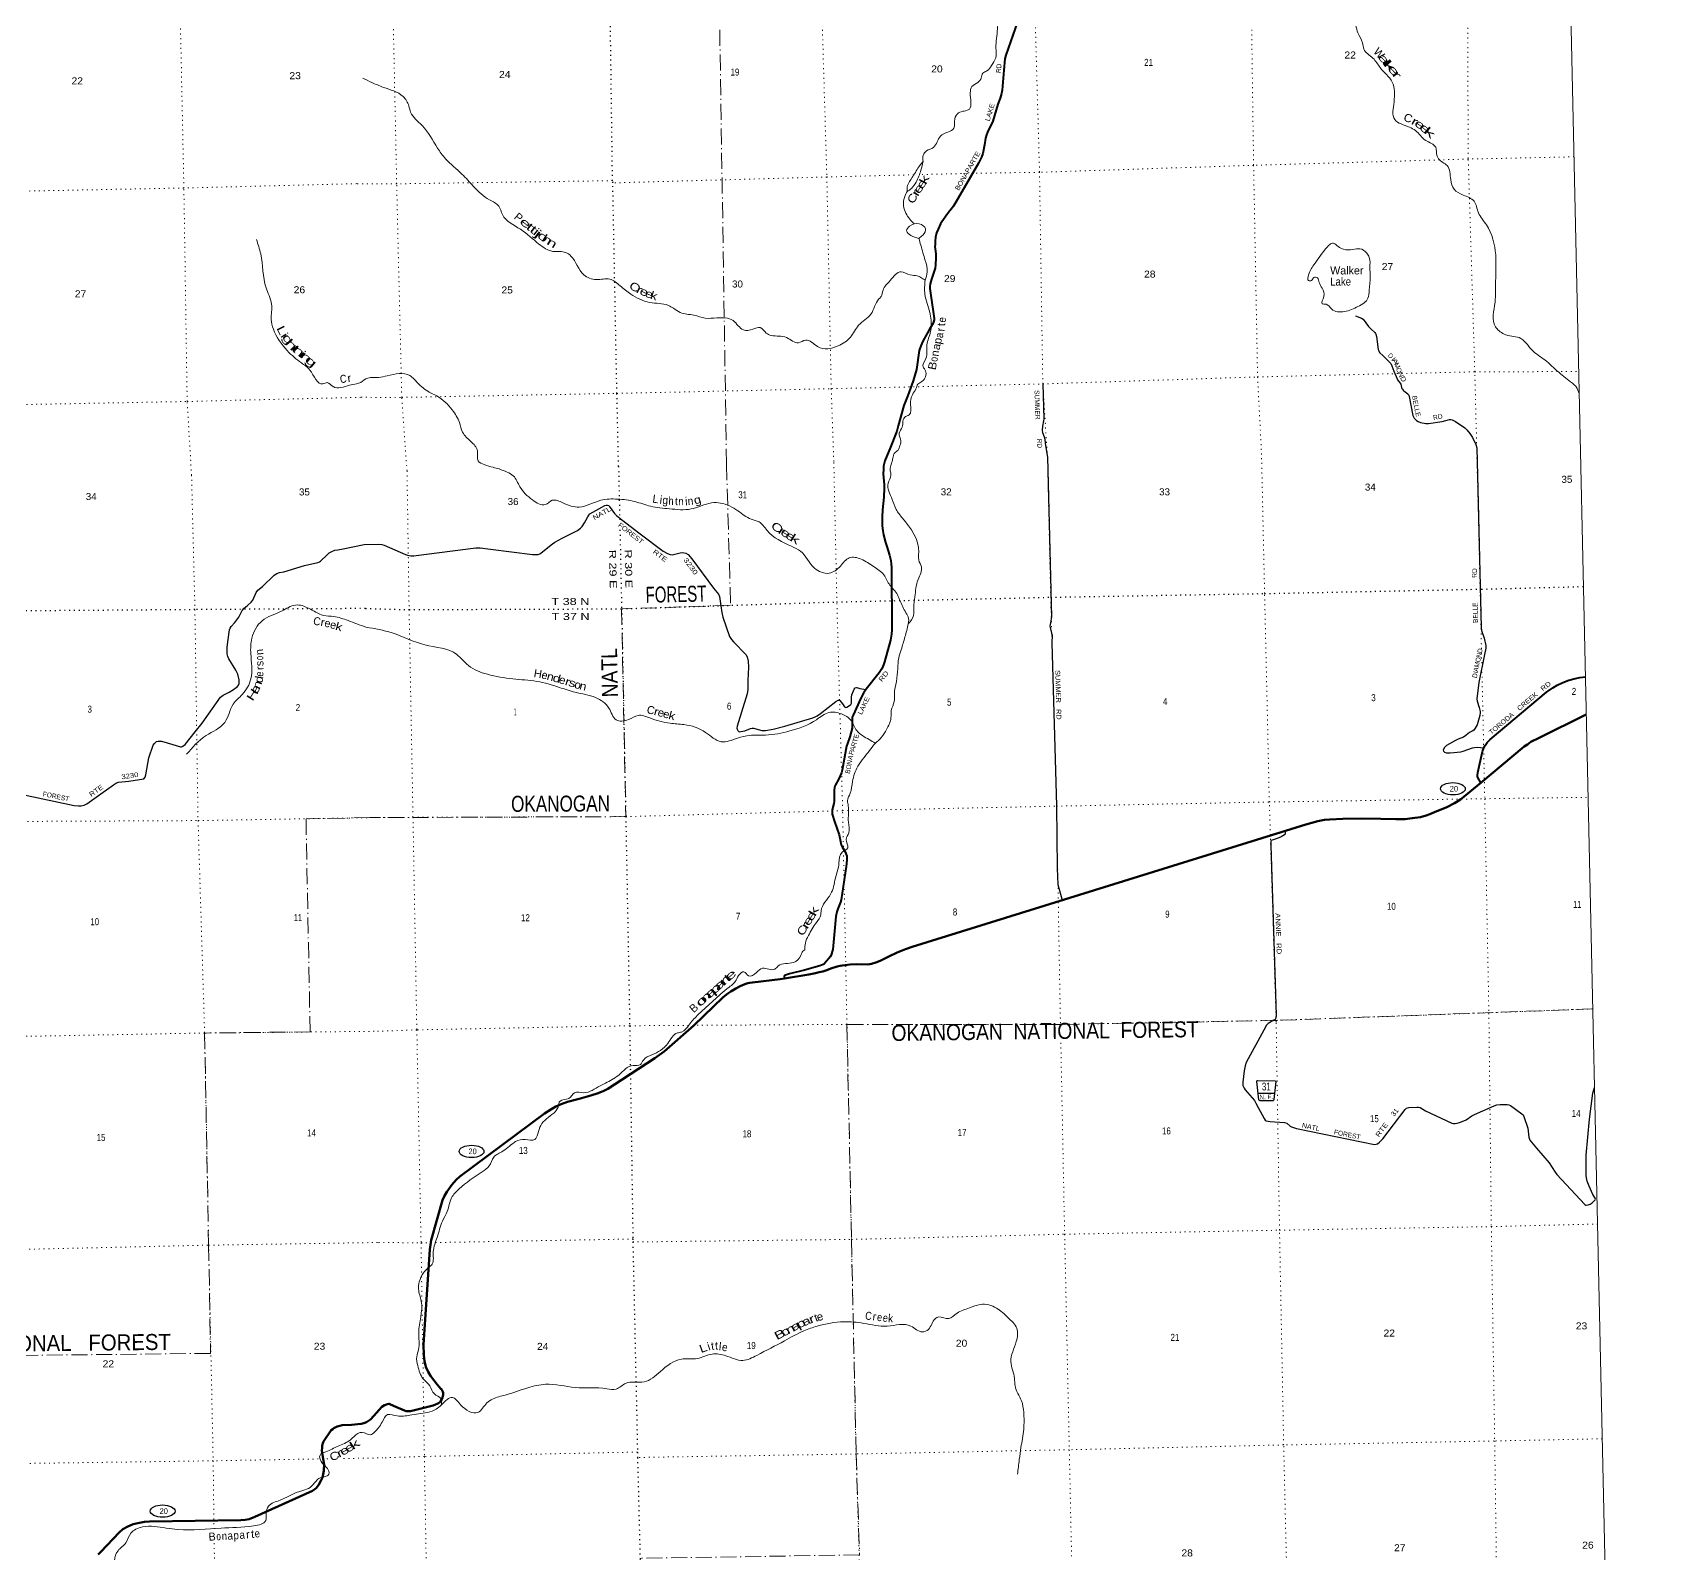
# Model space of a CAD drawing. Header units: feet. Extents: x 242557 to 489137, y 368785 to 557307.
# Drawn here: x 448421 to 489137, y 437158 to 475169 of the extents above; entities that cross this region are included whole.
import ezdxf
from ezdxf.enums import TextEntityAlignment as Align

# ---------------------------------------------------------------- set-up
doc = ezdxf.new("R2010")
doc.units = ezdxf.units.FT
doc.header["$LTSCALE"] = 80
doc.linetypes.add('DOT_DASHED', pattern=[7.7, 5, -1.2, 0.3, -1.2])
doc.linetypes.add('DOTTED', pattern=[1.5, 0.3, -1.2])
for name, color, linetype, lineweight in [('17', 7, 'Continuous', 25), ('23', 7, 'Continuous', 70), ('26', 7, 'Continuous', 40), ('27', 7, 'Continuous', 25), ('29', 7, 'Continuous', 25), ('30', 7, 'Continuous', 35), ('39', 7, 'Continuous', 13), ('4', 7, 'Continuous', 13), ('41', 7, 'Continuous', 13), ('44', 7, 'DOT_DASHED', 13), ('6', 7, 'DOTTED', 25), ('7', 7, 'DOTTED', 13)]:
    doc.layers.add(name, color=color, linetype=linetype, lineweight=lineweight)

msp = doc.modelspace()

# ---------------------------------------------------------------- linework, layer by layer
at = {"layer": '17'}
for centre in [(483924.55, 456269.09), (459394.55, 447205.88), (451673.03, 438215.03)]:
    msp.add_ellipse(centre, major_axis=(309.24, -1), ratio=0.500121, dxfattribs=at)
at = {"layer": '23'}
for points in [[(484622.52, 456421.24), (485709.11, 457322.98), (485786.2, 457379.82), (485875.11, 457439.13), (486077.17, 457543.01), (487259.15, 458125)], [(469777.65, 452053.25), (469820.41, 452077.93), (470036.17, 452181.31), (470241.67, 452264.33), (470408.38, 452318.49), (480246.27, 455379.64), (480548.96, 455460.72), (480718.31, 455490.38), (480845.32, 455503.09), (481169.86, 455521.12), (481642.35, 455529.43), (482121.36, 455519.69), (482494.4, 455509.44), (482727.26, 455513.68), (482909.32, 455530.62), (483112.54, 455560.28), (483252.26, 455598.4), (483349.63, 455632.3), (483468.18, 455683.13), (483770.49, 455805.57), (483963.54, 455907.66), (484115.96, 456000.86), (484622.52, 456421.24)], [(468174.43, 451706.52), (468270.83, 451739.01), (468376.67, 451775.02), (468529.09, 451823.74), (468603.88, 451842.64), (468664.86, 451854.14), (468860.21, 451877.45), (469021.66, 451883.7), (469282.34, 451880.4), (469352.57, 451887.29), (469392.79, 451895.76), (469500.76, 451927.53), (469562.15, 451950.83), (469627.27, 451978.43), (469777.65, 452053.25)], [(467213.13, 451531.03), (467824.21, 451629.86), (467992.01, 451663.45), (468081.55, 451684.53), (468174.43, 451706.52)], [(457153.59, 440821.8), (457219.99, 440860.41), (457271.85, 440883.71), (457296.2, 440892.18), (457323.2, 440894.83), (457337.48, 440893.24), (457370.29, 440881.59), (457498.86, 440821.69), (457721.5, 440726.36), (457757.16, 440716.9), (457787.86, 440712.66), (457828.08, 440711.6), (457865.2, 440715.95), (458437.26, 440858.36), (458491.2, 440876.3), (458530.37, 440893.24), (458568.47, 440914.42), (458596.84, 440937.39), (458628.8, 440972.67), (458654.21, 441010.8), (458671.67, 441053.69), (458677.77, 441089.21), (458681.73, 441122.01), (458683.84, 441146.37), (458680.67, 441173.9), (458676.43, 441195.09), (458659.9, 441234.41), (458656.85, 441240.1), (458644.15, 441260.22), (458629.86, 441274.52), (458572.18, 441330.12), (458530.9, 441376.72), (458369.72, 441599.07), (458310.74, 441698.68), (458254.83, 441824.68), (458217.6, 441959.22), (458198.94, 442112.52), (458193.98, 442383.48), (458353.2, 444752.64), (458385.47, 444990.18), (458664.86, 445986.77), (458715.07, 446096.08), (458774.72, 446191.95), (458903.54, 446367.28), (459011.44, 446494.31), (459102.12, 446578.83), (461221.09, 448153.56), (461373.91, 448256.66), (461496.69, 448324.44), (461636.41, 448387.99), (461795.46, 448441.69), (462082.32, 448519.99), (462377.15, 448602.55), (462559.38, 448663.36), (462699.1, 448722.67), (462796.48, 448769.27), (462970, 448879.03), (463977.27, 449536.56), (464205.21, 449706.39), (464948.08, 450354.99), (465685.45, 451060.09), (465799.31, 451151.2), (465871.29, 451202.03), (466002.53, 451280.41), (466109.43, 451334.42), (466224.81, 451384.2), (466296.79, 451409.62), (466349.71, 451420.21), (466413.24, 451431.13), (467108.04, 451514.03), (467213.13, 451531.03)], [(455254.05, 438650.62), (455420.41, 438725.71), (455508.81, 438788.18), (455564.47, 438864.74), (455630.37, 438969.14), (455666.79, 439059.37), (455701.52, 439218.34), (455704.49, 439250.97), (455709.67, 439371.86), (455709.67, 439371.86), (455654.37, 439734.5), (455655.57, 439798.31), (455658.53, 439848.74), (455673.36, 439911.04), (455695.43, 439955.94), (455888.58, 440235.72), (455922.31, 440260.81), (455952.05, 440284.83), (456038.03, 440332.3), (456103.25, 440350.1), (456160.27, 440359.69), (456396.27, 440373.58), (456633.95, 440397.56), (456705.1, 440415.36), (456764.32, 440439.26), (456820.73, 440471.73), (456865.2, 440507.32), (456952.46, 440593.53), (457153.59, 440821.8)], [(450061.02, 437131.32), (450123.02, 437194), (450581.86, 437678.5), (450679.18, 437761.72), (450802.35, 437831.54), (450931.19, 437886.32), (451048.73, 437916.47), (451221.75, 437944.99), (451340.33, 437954.55), (453628.55, 437985.98), (453734.39, 437994.61), (453835.19, 438018.34), (453979.86, 438075.51), (455254.05, 438650.62)]]:
    msp.add_lwpolyline(points, dxfattribs=at)
at = {"layer": '26'}
for points in [[(473392.5, 476441.9), (472749.05, 474600.78), (472725.35, 474509.89), (472697.91, 474226.4), (472654.86, 473727.47), (472639.28, 473643.18), (472607.17, 473527.04), (472550.94, 473380.87), (472421.03, 472954.1), (472290.01, 472682.36), (472263.37, 472615.8), (472244.7, 472529.65), (472215.2, 472364.29), (472170.56, 472143.17), (472139.78, 472052.43), (472065.6, 471908.88), (471444.39, 470830.76), (471288.28, 470638.04), (471146.46, 470435.46), (471117.97, 470389.33), (471053.59, 470258.09), (471013.05, 470160.26), (470991.51, 470056.77), (470984.43, 469957.44), (470978.79, 469856.42), (470977.28, 469821.44), (470980.86, 469761.79), (470998.66, 469638.43), (471002.32, 469539.88), (470991.29, 469361.35), (470982.06, 469282.18), (470892.37, 469009.91), (470855.67, 468890.86), (470847.13, 468823.14), (470846.13, 468769.17), (470873.19, 468597.18), (470957.71, 468020.47), (470958.21, 467988.92), (470953.45, 467965.05), (470929.46, 467902.73), (470833.38, 467739.35), (470674.82, 467453.59), (470623.17, 467339.9), (470586, 467219.58), (470519.38, 466749.42), (470435.42, 466466.98), (470296.4, 466100.7), (470199.83, 465848.35), (470059.17, 465343.08)], [(470059.17, 465343.08), (470021.13, 465206.45), (469868.57, 464805.57), (469723.52, 464467.72)], [(469723.52, 464467.72), (469695.03, 464328.63), (469688.89, 464249.57), (469686.71, 464138.26), (469705.12, 463861.67), (469704.69, 463782.24), (469695.71, 463558.39), (469664.37, 463238.59), (469659.92, 463068.96), (469658.16, 462916.11), (469661.68, 462842.33), (469672.21, 462714.07), (469692.14, 462618.59), (469743.32, 462422.44), (469771.29, 462326.78), (469843.24, 462109.64), (469860.96, 462044.71), (469873.25, 461977.95), (469882.03, 461895.38), (469888.36, 461801.13), (469898.39, 460245.16), (469888.18, 460131.5), (469862.16, 459979.85), (469717, 459441.05), (469694.13, 459370.96), (469674.86, 459321.58), (469648.52, 459265.36), (469584.41, 459163.12), (469259.62, 458762.9), (469224.33, 458712.93), (469192.9, 458659.25), (469128.29, 458533.59), (468929.11, 458112.16), (468911.1, 458054.89), (468904.77, 457990.53), (468911.1, 457831.77), (468905.96, 457784.41), (468848.82, 457567.28), (468792.6, 457403.1), (468769.79, 457331.63), (468660.1, 456731.73), (468640.73, 456670.49), (468564.84, 456501.88), (468491.49, 456370.07), (468475.69, 456334.93), (468465.14, 456298.24), (468456.37, 456236.55), (468454.35, 456083.85), (468455.49, 455950.18), (468451.09, 455903.94), (468409.84, 455742.87), (468404.13, 455680.9), (468409.84, 455637.46), (468464.13, 455453.47), (468580.24, 455119.79), (468636.35, 454869.71), (468657.56, 454815.83), (468730.11, 454689.64), (468746.96, 454655.38), (468770.67, 454583.34), (468777.69, 454556.99), (468777.69, 454530.64), (468776.81, 454486.72), (468761.9, 454330.4), (468629.34, 453492.34), (468612.46, 453432.8), (468546.42, 453270.1), (468522.23, 453190.16), (468499.02, 453075.36), (468421.28, 452251.99), (468409.69, 452202.94), (468379.14, 452113.2), (468359.83, 452072.79), (468324.71, 452023.6), (468268.53, 451958.6), (468212.36, 451904.14), (468179, 451876.03), (468143.88, 451858.47), (468096.62, 451842.4), (467715.02, 451739.47), (467343.4, 451642.76), (467238.96, 451614.86), (467221.23, 451601.96), (467211.26, 451580.08), (467213.13, 451531.03)], [(484622.52, 456421.24), (484543.6, 456551.84), (484538.42, 456577.39), (484539.29, 456603.75), (484551.77, 456675.24), (484664.57, 457204.46), (484693.8, 457288.92), (484726.9, 457346.89), (484785.1, 457425.96), (484859.64, 457500.52), (486267.19, 458684.41), (486418.85, 458792.8), (486531.22, 458859.56), (486675.2, 458926.33), (486825.27, 458982.07), (486977.86, 459026.88), (487100.1, 459052.82), (487238.34, 459070.7)]]:
    msp.add_lwpolyline(points, dxfattribs=at)
at = {"layer": '27'}
msp.add_line((479060.25, 448662.67), (479465.32, 448662.67), dxfattribs=at)
msp.add_lwpolyline([(479106.1, 448472.12), (479087.12, 448474.23), (479075.88, 448493.92), (479020.35, 448954.58), (479025.97, 448965.83), (479040.03, 448974.27), (479481.43, 448972.86), (479488.46, 448968.64), (479495.49, 448953.17), (479448.39, 448499.55), (479439.25, 448480.56), (479428.72, 448471.41)], close=True, dxfattribs=at)
at = {"layer": '29'}
for points in [[(481488.45, 468093.16), (481638.22, 468034.22), (481680.53, 468004.35), (481814.13, 467824.66), (481878.31, 467760.01), (481969.27, 467673.98), (481988.51, 467650.54), (482000.35, 467629.22), (482012.1, 467572.24), (482056.06, 467252.13), (482071.35, 467212.38), (482092.21, 467176.46), (482181.1, 467092.39), (482338.46, 466933.69), (482369.58, 466896.19), (482395.28, 466838.47), (482444.98, 466702.57), (482528.16, 466518.43), (482542.95, 466491.39), (482605.54, 466408.49), (482620.47, 466378.69), (482640.39, 466302.44), (482651.24, 466275.07), (482660.71, 466257.9), (482679.64, 466232.44), (482694.95, 466217.25), (482797.84, 466139.7), (482808.63, 466127.04), (482820.47, 466103.36), (482842.93, 466027.92), (482871.18, 465858.97), (482925.82, 465599.87), (482960.11, 465527.83), (483011.73, 465471.22), (483052.42, 465447.31), (483115.87, 465426.06), (483246.5, 465397.57), (483279.64, 465395.2), (483314.64, 465396.11), (483658.97, 465449.74), (483835.72, 465495.92), (483868.98, 465498.22), (483909.22, 465488.75), (483992.47, 465448.42), (484219.28, 465294.54), (484274.3, 465239.16), (484344.72, 465150.07), (484412.13, 465051.52), (484495.1, 464876.26), (484520.18, 464786.73)], [(473673.05, 466387.76), (473699.77, 465515.03), (473693.86, 465463.87), (473667.63, 465336.03), (473660.72, 465222.29), (473669.48, 465172.29), (473710.42, 465068.34), (473721.83, 465010.19), (473734.6, 464897.36), (473790.1, 464554.41)], [(484520.18, 464786.73), (484628.3, 460297.2), (484640.41, 460228.53), (484702.82, 460037.57), (484747.14, 459846.23), (484751.29, 459784.44), (484717.34, 459627.08), (484576.09, 458928.09), (484521.72, 458516.88), (484526.87, 458459.65), (484582.89, 458300.93), (484603.71, 458201.02), (484603.71, 458172.3), (484595.1, 458102.87), (484534.02, 457864.64), (484483.95, 457780.88), (484443.83, 457737.48), (484408.31, 457708.51), (484353.65, 457684.15), (484308.33, 457653.85), (484247.06, 457598), (484186.68, 457558.28), (484058.49, 457511.86), (483992.46, 457477.42), (483767.43, 457347.78), (483712.78, 457301.73), (483681.34, 457241.12), (483689.54, 457212.41), (483716.04, 457186.45), (483755.13, 457171.38), (483853.05, 457164.97), (484119.98, 457191.9), (484178.39, 457210.06), (484415.14, 457290.35), (484464.33, 457302.65), (484533.31, 457310.4), (484697.51, 457295.41)], [(473790.1, 464554.41), (473890.19, 460567.43), (473865.66, 460419.21), (473855, 460372.08), (473852.96, 460336.19), (473854.84, 460303.64), (473894.63, 460158.76), (473904.2, 460109.54), (473899.23, 459920.07), (474019.11, 455845.54), (474035.44, 454277.15), (474045.32, 453874.65), (474154.65, 453484.18)], [(456708.92, 462370.77), (457061.77, 462384.06), (457151.96, 462371.76), (457209.35, 462355.35), (457742.44, 462123.52), (457795.56, 462105.12), (457877.56, 462090.77), (457951.34, 462092.82), (458010.19, 462100.66), (459505.02, 462287.67), (459605.14, 462289.05), (459864.92, 462259.96), (460920.31, 462125.7), (461001.3, 462121.55), (461058.69, 462127.69), (461099.68, 462137.96), (461137.14, 462162.51), (461416.24, 462390.8), (461472.73, 462433.31), (461656.04, 462535.33), (462042.54, 462724.55), (462120.01, 462779.54), (462157.32, 462823), (462219.09, 462917.14), (462303.97, 463064.57), (462329.5, 463106.05), (462354.1, 463136.81), (462723.27, 463348.34), (462755.84, 463358.33), (462788.63, 463360.37), (462821.43, 463350.12), (462836.06, 463334.45), (462966.79, 463148.93), (463014.1, 463099.9), (463145.42, 462998.79), (463609.93, 462637.97), (464179.82, 462204.43), (464293.11, 462146.17), (464354.6, 462121.55), (464406.01, 462120.01), (464612.69, 462164.71), (464678.46, 462170.78), (464751.55, 462157.43), (464805.54, 462125.66), (464901.94, 462014.8), (465438.84, 461285.15), (465563.93, 461135.01), (465592.01, 461071.76), (465626.68, 460841.78), (465650.01, 460675.58), (465673.98, 460561.47), (465842.15, 460077.23), (465887.79, 460002.85), (465940.17, 459941.63), (466248.54, 459625.46), (466284.16, 459566.21), (466305.93, 459461.38), (466313.07, 459311.83), (466296.65, 458971.54), (466301.83, 458751.72), (466286.13, 458643.51), (466035.45, 457835.03), (466025.13, 457786.71), (466029.23, 457758), (466047.68, 457727.23), (466073.07, 457704.27), (466094.82, 457696.46), (466125.57, 457698.52), (466221.72, 457721.47), (466365.38, 457778.51), (466412.14, 457782.02), (466441.22, 457780.56), (466650.06, 457728.2), (466693.33, 457725.18), (466744.58, 457727.23), (466937.31, 457762.4), (467222.11, 457837.01), (467923.85, 458041.56), (467980.54, 458064.63), (468035.88, 458093.35), (468117.77, 458150.75), (468502.68, 458452.03), (468558.56, 458481), (468591.35, 458485.1), (468602.99, 458476.34), (468666.25, 458392.64), (468716.38, 458318.96), (468733.55, 458307), (468749.18, 458302.56), (468775.83, 458306.66), (468815.75, 458330.94), (468874.21, 458378.44), (468891.35, 458407.36), (468889.69, 458561.11), (468902.91, 458620.47), (468957.91, 458760.81), (468986.95, 458792.76), (469015.83, 458798.42), (469027.94, 458798.91), (469096.56, 458773.76), (469252.09, 458753.62)], [(453301.91, 459941.97), (453343.15, 460240.74), (453359.71, 460286.48), (453388.4, 460327.5), (453480.76, 460428.81), (453575.06, 460561.01), (453662.82, 460721.38), (453708.16, 460780.77), (453789.47, 460846.37), (453888.53, 460932.55), (453927.95, 460985.87), (454013.11, 461178.56), (454052.5, 461236.1), (454169.6, 461324.63), (454462.43, 461605.28), (454524.33, 461646.27), (454589.51, 461670.91), (454702.76, 461691.7), (455219.52, 461849.75), (455548.76, 461923.19), (455589.76, 461939.6), (455618.27, 461962.02), (455780.62, 462118.37), (455835.72, 462169.31), (455897.21, 462198.02), (455975.1, 462230.84), (456050.22, 462245.3), (456182.78, 462265.16), (456708.92, 462370.77)], [(447374.17, 456289.2), (449464.31, 455854.93), (449571.9, 455841.95), (449637.49, 455846.05), (449707.18, 455858.36), (449779.8, 455894.02), (450008.38, 456062.33), (450440.01, 456363.82), (450518.85, 456416.23), (450571.7, 456432.26), (450824.96, 456459.51), (451198.49, 456518.43), (451236.24, 456557.75), (451249.13, 456615), (451330.02, 457046.51), (451437.2, 457359.29), (451465.8, 457402.77), (451496.43, 457425.72), (451519.09, 457447.89), (451564.18, 457460.2), (451642.86, 457458.12), (451928.28, 457376.91), (452114.66, 457315.24), (452146.29, 457316.63), (452179.08, 457333.03), (452232.41, 457375.19), (452484.52, 457691.97), (452659.94, 457905.38), (453121.95, 458555.43), (453187.01, 458612.46), (453334.7, 458687.42), (453445.8, 458752.33), (453539.67, 458824.7), (453564.68, 458858.98), (453585.17, 458900), (453581.02, 458989.86), (453548.28, 459129.71), (453504.21, 459230.73), (453325.85, 459519.4), (453302.32, 459576.83), (453285.92, 459642.47), (453282.54, 459801.69), (453301.91, 459941.97)], [(479735.17, 455220.61), (479727.52, 455131.71), (479711.12, 455115.3), (479629.13, 455070.18), (479534.85, 455029.16), (479383.17, 454975.83), (479374.73, 454963.12), (479375.98, 454847.8), (479505.54, 450614.41), (479502.06, 450535.29), (479481.56, 450506.58), (479451.51, 450484.53), (479309.39, 450404.02), (479263.81, 450359.29), (479198.74, 450238.57), (478760.06, 449427.72), (478727.74, 449344.65), (478702.98, 449216.66), (478669.88, 448935.47), (478676.75, 448853.91), (478702.67, 448787.79), (478734.26, 448743.79), (478966.45, 448477.37), (479001.93, 448412.44), (479056.86, 448301.15), (479204.65, 448026.94), (479231.5, 447989.93), (479260.2, 447973.52), (479358.34, 447951.16), (479711.13, 447932.5), (479773.08, 447913.09), (479858.35, 447839.96), (479891.51, 447817.64), (480015.93, 447776.4), (481961.2, 447377.03), (482002.72, 447382.81), (482035.52, 447395.12), (482091.27, 447438.37), (482174.87, 447519), (482730.05, 448254.77), (482765.21, 448285.28), (482826.07, 448303.27), (483023.07, 448313.37), (483064.47, 448309.89), (483105.46, 448299.63), (483239.27, 448222.68), (483900.75, 447914.03), (483939.7, 447906.86), (483978.64, 447904.81), (484033.99, 447913.02), (484089.33, 447930.44), (484199.39, 447971.13), (484253.31, 447997.11), (484401.17, 448096.67), (484462.38, 448128.38), (484954.31, 448345.79), (485025.78, 448366.42), (485105.99, 448376.55), (485231.02, 448380.66), (485278.16, 448378.61), (485321.42, 448368.41), (485368.35, 448349.89), (485651.68, 448146.5), (485677.86, 448117.1), (485700.41, 448080.18), (485794.38, 447785.17), (485819.29, 447563.31), (485827.27, 447534.92), (485847.99, 447487.42), (485886.68, 447434.96), (486010.99, 447285.73), (486330.72, 446921.95), (486484.13, 446686.31), (486526.46, 446631.12), (487221.03, 445875.75), (487243.87, 445865.05), (487258.22, 445863), (487309.46, 445871.21), (487352.5, 445889.66), (487403.56, 445921.97), (487442.69, 445951.2), (487481.22, 445994.38), (487489.83, 446014.78), (487483.69, 446037.34), (487421.41, 446130.76), (487328.68, 446335.27), (487282.81, 446466.01), (487272.57, 446504.98), (487259.46, 446596.92), (487253.88, 447110.79), (487336.61, 448012.96), (487422.1, 448660.22), (487464.39, 448801.4)]]:
    msp.add_lwpolyline(points, dxfattribs=at)
at = {"layer": '39'}
for points in [[(481059.32, 477059.79), (481058.39, 476788.7), (481230.79, 476554.04), (481294.34, 476297.87), (481378.33, 476021.71), (481466.63, 475545.32), (481551.84, 475161.95), (481661.81, 474910.37), (481697.91, 474757.05), (481926.83, 474527.11), (482105.25, 474296.57), (482406.43, 473931.94), (482452.54, 473434.82), (482469.69, 472996.03), (482839.6, 472804.16), (482988.05, 472720.95), (483247.48, 472473.16), (483493.86, 472306.14), (483528.76, 472081.99), (483565.93, 472011.63), (483777.97, 471844.2), (483868.87, 471493.27), (483954.48, 471251.52), (484180.38, 471108.53), (484452.89, 470953.95), (484563.25, 470667.98), (484762.72, 470362.84), (484993.59, 469610.98), (484993.03, 468955.52), (484976.87, 468427.32), (484985.87, 467818.5), (485202.14, 467634.94), (485396.72, 467580.59), (485578.97, 467544.31), (485897.65, 467238.55), (486223.79, 466987.5), (486568.79, 466678.01), (486911.37, 466402.88), (487007.38, 466310.95), (487082.91, 466150.8)], [(470680.67, 471950.48), (470682.95, 472104.26), (470764.54, 472212.44), (470941.33, 472299.5), (471115.9, 472580.73), (471296.6, 472679.97), (471451.03, 472778.9), (471472.63, 473009.78), (471567.85, 473162.63), (471708.75, 473208.8), (471837.48, 473258.88), (471878, 473425.24), (471859.1, 473663.73), (471901.78, 473817.99), (472046.02, 473924.89), (472135.69, 474033.17), (472174.7, 474155.01), (472277.08, 474212.86), (472390.71, 474345.7), (472495.58, 474539.12), (472500.85, 474783.97), (472539.91, 475253.77), (472530.43, 475375.04), (472443.35, 475534.66)], [(456673.8, 474028.58), (456899.26, 473924.02), (457191.62, 473800.03), (457681.11, 473575.18), (457827.32, 473334.15), (457871.55, 473176.88), (458160.22, 472846.49), (458542.48, 472282.53), (458743.53, 472015.85), (459154.01, 471634.3), (459446.53, 471320.14), (459844.32, 470987), (460074.4, 470831.92), (460167.74, 470620.6), (460618.48, 470251.67), (461077.3, 469882.83), (461426.89, 469700.84), (461750.48, 469672.29), (461876.74, 469584.77), (462201.35, 469115.22), (462509.82, 468995.46), (462851.13, 469007.58), (463109.63, 468840.7), (463372.66, 468631.39), (463845.78, 468424.56), (464315.37, 468349.19), (464439.43, 468277.83), (464612.35, 468174.67), (464950.54, 468105.84), (465236.26, 468032.34), (465521.07, 468037.72), (465929.96, 467969.72), (466189.21, 467738.12), (466425.4, 467755.07), (466608.76, 467797.69), (466759.88, 467657.87), (466885.82, 467598.66), (467270.31, 467544.54), (467564.76, 467414.5), (467747.8, 467485.44), (468044.66, 467321.04), (468555.63, 467337.18), (468866.28, 467555.29), (469068.95, 467853.05), (469376.91, 468129.79), (469574.58, 468510.43), (469632.44, 468573.83), (469679.12, 468732.17), (469860.21, 468973.03), (470132.46, 469192.71), (470361.71, 469110.45), (470535.71, 469088.23), (470621, 469050.8), (470730.9, 468981.29)], [(470283.24, 471195.25), (470285.93, 471312.62), (470422.4, 471569.13), (470596.99, 471848.34), (470680.67, 471950.48)], [(470680.67, 471950.48), (470626.66, 471727.31), (470504.78, 471432.54), (470387.38, 471275.38), (470283.27, 471196.36)], [(470454.79, 470392.47), (470409.11, 470438.11), (470215.71, 470741.3), (470191.08, 470951.4), (470251.54, 471140.25), (470283.24, 471195.25)], [(470577.49, 470025.38), (470374.6, 470099.85), (470270.27, 470211.91), (470343.65, 470332.14), (470583.46, 470385.54), (470744.42, 470268.09), (470677.55, 470109.5), (470577.49, 470025.38)], [(454016.18, 469998.92), (454122.97, 469638.49), (454258.42, 468791.09), (454332.48, 468599.52), (454395.34, 468383.21), (454387.67, 468000.17), (454439.33, 467759.13), (454787.64, 467219.61), (455141.31, 466911.15), (455352.36, 466734.95), (455679.05, 466391.04), (455783.11, 466421.35), (455930.63, 466319.67), (456341.99, 466355.67), (456514.74, 466388.61), (456625.17, 466420.47)], [(470730.9, 468981.29), (470785.12, 469186.25), (470733.31, 469474.93), (470623.91, 469853.97), (470575.76, 470026.01)], [(481845.46, 469292.6), (481834.41, 469551.42), (481772.57, 469657.91), (481595.57, 469765.06), (481424.07, 469744.83), (481189.62, 469752.18), (481055.46, 469823.42), (480941.38, 469905.02), (480738.98, 469761.01), (480446.57, 469361.05), (480302.45, 469068.03), (480313.66, 468971.06), (480390.38, 468976.01), (480448.12, 469049.52), (480537.17, 469036.41), (480582.91, 468923.67), (480653.22, 468782.88), (480700.12, 468569), (480653.66, 468392.45), (480758.87, 468379.53), (480895.63, 468257.74), (481211.53, 468194.71), (481551.49, 468324.15), (481706.06, 468410.95), (481801.71, 468527.39), (481829.66, 468732.04), (481858.18, 469064.15), (481845.46, 469292.6)], [(469913.52, 464472.04), (469937.58, 464595.46), (469970.31, 464659.24), (470056.31, 464735.1), (470087.82, 464806.28), (470122.4, 464962.46), (470083.81, 465156.22), (470160.85, 465308.85), (470177.36, 465454.7), (470240.66, 465572.79), (470331.12, 465612.29), (470364.47, 465875.68), (470414.21, 466119.03), (470501.42, 466265.71), (470550.6, 466381.61), (470652.88, 466447.55), (470750.01, 466610.54), (470728.23, 466747.85), (470683.12, 466805.98), (470749.3, 467025.25), (470777.74, 467363.43), (470868.88, 467696.28), (470881.7, 467987.75), (470850.13, 468175.61), (470726.88, 468627.21), (470730.9, 468981.29)], [(456625.17, 466420.47), (456801.22, 466535.3), (457069.58, 466548.51), (457286.6, 466592.73), (457852.22, 466595.62), (458044.87, 466416.58), (458338.01, 466181.52), (458524.36, 466087.31), (458909.39, 465739.35), (459089.49, 465424.38), (459170.75, 465179.65), (459372.76, 464952.29), (459540.83, 464709.86), (459559.5, 464463.46), (459709.46, 464370.3), (459931.46, 464303.35), (460090.13, 464262.99)], [(460087.98, 464263.88), (460285.41, 464182.43), (460436.59, 464090.06), (460601.13, 463818.01), (460920.26, 463488.02), (461235.53, 463370.22), (461411.33, 463478.42), (461673.07, 463416.29), (462085.09, 463310.3), (462625.44, 463479.47), (463043.08, 463509.02), (463476.51, 463447.87), (463870.54, 463331.46), (464342.42, 463266.94), (464881.89, 463262.24), (465394.26, 463414.74), (465618.58, 463410.58), (466050.39, 463215.99), (466385.49, 463007.57), (466580.65, 462940.23), (466778.42, 462729.41), (467391.75, 462329.77), (467618.19, 462208.4), (467965.3, 461783.88), (468331.24, 461656.87), (468616.88, 461835.72), (468835.31, 462043.72), (469130.9, 462008.47), (469445.4, 461821.93), (469703.72, 461614.18), (469849.79, 461357.98), (469975.59, 461216.65), (470122.29, 460926.1), (470271, 460635.57), (470310.7, 460563.49), (470314.14, 460397.46)], [(469913.52, 464472.04), (469860.39, 464218.68), (469878.61, 464105.79), (469809.43, 463910.51), (469911.85, 463499.9), (470009.34, 463248.92), (470166.8, 463033.34), (470572.18, 462181.28), (470571.67, 461987.2), (470639.39, 461818.57), (470554.31, 461497.68), (470475.23, 461069.74), (470445.75, 460802.38), (470443.33, 460602.2), (470311.77, 460393.7)], [(456749.83, 460309.96), (456305.7, 460471.76), (455948.72, 460576.81), (455694, 460602.82), (455317.61, 460782.26), (454993.36, 460861.62), (454646.79, 460710.39), (454160.46, 460469.98), (453903.44, 460035.52), (453875.78, 459643.3), (453878.35, 459015.32), (453666.88, 458632.12), (453436.99, 458383.9), (453222.75, 457925.94), (452758.1, 457597.03), (452269.51, 457132.43)], [(456749.83, 460309.96), (457406.98, 460165.72), (458224.53, 459866.69), (459024.86, 459625.99), (459316.74, 459350.1), (459789.39, 459131.96), (460423.82, 459015.71), (461027, 458951.48), (461589.27, 458803.64), (461979.34, 458683.11), (462494.91, 458548.61), (462824.91, 458287.54), (463005.97, 457995.56), (463317.02, 457998.99), (463555.5, 458104.24), (463847.6, 458038.6), (464355.06, 457905.98), (464701.1, 457873.63), (465244.03, 457678.95), (465630.09, 457445.15), (466044.65, 457533.27), (466346.44, 457601.22), (466740.21, 457610.14), (467350.44, 457713.82), (468016, 457996.36), (468325.86, 458175.64), (468639.63, 458140.7), (468881.06, 457973.1), (469022.94, 457724.91), (469332.12, 457497.84), (469483.37, 457407.2)], [(470311.77, 460393.7), (470226.88, 460062.7), (470181.28, 459904.22), (470135.75, 459741.7), (470072.81, 459536.42), (470047.23, 459277.21), (470014.77, 458951.17), (469963.81, 458643), (469959.3, 458446.83), (469884.54, 458225.17), (469877.75, 458043.11), (469765.91, 457750.04), (469642.17, 457555.83), (469479.29, 457403.38)], [(469479.29, 457403.38), (469199.02, 457040.66), (469051.3, 456831.87), (468916.81, 456451.48), (468859.53, 456157.35), (468794.25, 455970.23), (468810.74, 455841.14), (468814.05, 455436.88), (468822.98, 455168.17), (468755.23, 455005.26), (468797.46, 454793.73), (468654.04, 454682.06), (468578.22, 454407.82), (468490.1, 454032.29), (468370.04, 453635.98), (468131.19, 453217.38), (468124.87, 453120.23), (468015.23, 452928.29), (467815.12, 452601.33), (467737.83, 452407.93), (467724.92, 452247.49)], [(458636.75, 440865.15), (458623.71, 441026.65), (458464.02, 441143.12), (458353.27, 441345.36), (458190.6, 441514.35), (458051.14, 441851.53), (458022.82, 442075.42), (458070, 442258.19), (458072.64, 442668.61), (458137, 443462.19), (458068.77, 443770.3), (458087.86, 443942.47), (458190.78, 444170.68), (458319.7, 444302.32), (458406.98, 444390.78), (458435.83, 444692.49), (458536.25, 445058.13), (458666.3, 445460.68), (458787.07, 445707.4), (458894.02, 446046.88), (459083.97, 446266.51), (459657.91, 446699.07), (459835.08, 446843.68), (459948.28, 447061.97), (460183.21, 447217.57), (460495.82, 447450.96), (460736.18, 447504.34), (460974.64, 447500.43), (461050.86, 447641.25), (461123.71, 447856.81), (461447.38, 448165.71), (461555.81, 448313.16), (461606.27, 448463.88), (461828.59, 448532.22), (461969.48, 448672.16), (462193.68, 448674.06), (462610.73, 448847.13), (462740.86, 448912.08), (463072.54, 449113.98), (463437.81, 449356.9), (463613.26, 449374.12), (463687.94, 449488.63), (463901.75, 449617.72), (464298.6, 449901.62), (464542.27, 450166.67), (464644.9, 450188.68), (464827.57, 450363.71), (465033.37, 450599.79), (465398.98, 450935.71), (465772.73, 451267.73), (465985.52, 451453.39), (466065.71, 451598.33), (466203.29, 451697.77), (466316.35, 451590.59), (466514.81, 451674.92), (466668.41, 451782.74), (466971.85, 451759.75), (467061.3, 451840.15), (467437.48, 451927.6), (467624.27, 452098.66), (467678.75, 452212.82), (467724.92, 452247.49)], [(458634.76, 440863.58), (458918.08, 441058.08), (459117.36, 440875.59), (459553.18, 440683.08), (459779.18, 440919.52), (459918.82, 441016.98), (460236.18, 441117.55), (460798.56, 441297.21), (461243.41, 441385.86), (461988.28, 441305.91), (462774.69, 441275.2), (463009.18, 441267.18), (463242.96, 441408.74), (463708.93, 441447.22), (464114.33, 441704.99), (464637.98, 442015.38), (465037.7, 442030.46), (465409.44, 442140.07), (465749.56, 442099.53), (466175.94, 441981.66), (466525.14, 442109.07), (467215.52, 442470.89), (467701.86, 442721.99), (468037.1, 442839.04), (468699.72, 442949.7), (469197.45, 442907.88), (469786.56, 442839.35), (470378.51, 442837.59), (470661.94, 442692.96), (470812.34, 442754.21), (470981.17, 443024.02), (471073.3, 443068.08), (471320.49, 443027.94), (471530.15, 443163.01), (471836.86, 443293.72), (472112.03, 443381.42), (472515.68, 443291.45), (472800.81, 443053.86), (473023.84, 442786.87), (473009.71, 442453.07), (472875.4, 441951.39), (472965.85, 441532.49), (472979.36, 441344.72), (473139.68, 440971.51), (473195.39, 440685.43), (473194.99, 440262.91), (473126.59, 439802.82), (473085.55, 439504.93), (473039.73, 439136.21)], [(457160.66, 440439.09), (457295.63, 440627.38), (457536.65, 440593.19), (457849.42, 440612.82), (458292.58, 440683.25), (458511.28, 440765.92), (458636.75, 440865.15)], [(440428.59, 429297.26), (440589.43, 429450.14), (440600.24, 429646.2), (440682.1, 429817.2), (440917.64, 429970.6), (441221.1, 430046.39), (441331.31, 429973.52), (441435.37, 430025.76), (441570.58, 430026.02), (441759.88, 430049.4), (442015.91, 430184.97), (442207.51, 430311.37), (442357.08, 430297.74), (442368.91, 430433.23), (442592.86, 430675.29), (442692.98, 430840.54), (442779.73, 431080.29), (442929.27, 431187.81), (442991.58, 431322.14), (442994.14, 431528.16), (443051.9, 431692.7), (443131.71, 431746.55), (443389.27, 431672.13), (443735.71, 431593.15), (443896.57, 431509.02), (444101.95, 431655.86), (444214.83, 431782.96), (444272.07, 431858.64), (444404.58, 431899.24), (444561.88, 431905.92), (444692.64, 432049.48), (445357.27, 432367.61), (445561.9, 432439.72), (445785.64, 432693.88), (445919.28, 432906.15), (446251.59, 433065.21), (446508.78, 433251.29), (446574.09, 433565.39), (446521.66, 433919.92), (446518.14, 434127.85), (446513.66, 434392.31), (446344.59, 434603.52), (446280, 434961.88), (446484.66, 435151.11), (447009.05, 435170.03), (447272.9, 435200.73), (447521.47, 435180.68), (447716.97, 435196.09), (447955.38, 435299.05), (448159.43, 435405.47), (448268.51, 435518.37), (448290.71, 435637.89), (448438.16, 435749.42), (448455.53, 435796.16), (448520.67, 436001.21), (448717.94, 436269.07), (449118.44, 436572.66), (449390.33, 436724.65), (449718.44, 436774.6), (450049.73, 436755.94), (450193.49, 436728.07), (450313.18, 436810.86), (450440.11, 436823.09), (450471.88, 436973.06), (450556.37, 437226.91), (450752.79, 437426.09), (450875.93, 437662.41), (451165.91, 437818.75), (451759.69, 437792.39), (452054.97, 437754.96), (453132.03, 437791.26), (453950.44, 437847.44), (454248.87, 437981.71), (454261.9, 438165.69), (454314.58, 438335.64), (454612.94, 438489.55), (455032.51, 438685.44), (455396.78, 438839.07), (455577.2, 439029.91), (455709.67, 439072.53), (455829.56, 439143.2), (455792.94, 439279.9), (455667.64, 439409.05), (455605.58, 439618.02), (455747.49, 439699.17), (456055.93, 439837.64), (456366.02, 439998.35), (456555.06, 440157.03), (456663.63, 440181.07), (456862.34, 440125.85), (456978.19, 440196.46)], [(456978.19, 440196.46), (457067.31, 440296.91), (457160.66, 440439.09)]]:
    msp.add_spline(points, degree=3, dxfattribs=at)
at = {"layer": '4'}
msp.add_lwpolyline([(485083.98, 556942.67), (489136.84, 372822.34), (458570.27, 372170.54), (428006.14, 371560.78), (397437.89, 370993.07), (366865.59, 370467.41), (336295.9, 369983.81), (305725.57, 369542.24), (275154.65, 369142.74), (244583.23, 368785.28), (242556.67, 552939.07)], dxfattribs=at)
msp.add_lwpolyline([(485083.98, 556942.67), (489136.84, 372822.34), (458570.27, 372170.54), (428006.14, 371560.78), (397437.89, 370993.07), (366865.59, 370467.41), (336295.9, 369983.81), (305725.57, 369542.24), (275154.65, 369142.74), (244583.23, 368785.28), (242556.67, 552939.07)], dxfattribs=at)
at = {"layer": '44'}
for points in [[(486715.31, 482831.71), (484174.63, 482757.48), (484285.62, 477327.45), (478866.62, 477161.1), (478795.98, 482591.82), (470789.25, 482360.56), (470809.32, 479652.01), (465530.45, 479550.74), (465766.77, 464384.07)], [(465766.77, 464384.07), (465869.17, 460855.28), (463145.36, 460767.28), (463248.74, 455573.28), (456849.7, 455548.01)], [(456849.7, 455548.01), (455255.99, 455515.32), (455358.57, 450193.26), (452721.09, 450164.56), (452821.11, 444872.42), (452870.36, 442157.46), (442128.96, 442042.93), (442077, 444657.05), (436842.25, 444572.92), (436807.25, 444571.38), (426611.76, 444500.26)], [(487397.47, 450767.99), (479516.46, 450479.9), (474117.07, 450379.48), (468777.73, 450380.43), (468890.33, 445006.79), (469006.86, 439637.61), (469093.18, 437121.63), (463606.24, 437036.44), (463675.04, 434371.09), (463822.04, 429038.62), (466703.09, 429059.35), (469268.68, 429106.81), (469321.94, 426938.85), (482694.66, 427153.28), (482662.98, 429287.47), (479906.8, 429285.12), (479820.59, 434535.99), (485045.11, 434682.7), (487773.79, 434745.28)]]:
    msp.add_lwpolyline(points, dxfattribs=at)
at = {"layer": '6'}
msp.add_line((463068.43, 464327.46), (463097.23, 462994.6), dxfattribs=at)
for points in [[(463068.43, 464327.46), (463027.34, 466151.14), (462924.56, 471411.79), (462917.85, 471468.36), (462844.1, 476840.62), (462757.13, 482131.8), (462756.67, 482172.26), (462682.86, 487372.56), (462682.15, 487435.26), (462596.22, 492987.43), (462516.59, 498167.43), (462534.72, 498277.31), (462403.77, 503694.87), (462265.2, 508985.57), (462232.99, 510370.88)], [(463102.77, 462738.3), (463145.36, 460767.28), (463248.74, 455573.28), (463346.64, 450346.86), (463426.16, 445017.08), (463425.46, 444942.32), (463541.95, 439691.99), (463542.31, 439556.65), (463671.65, 434379.26), (463682.21, 434238.04), (463822.04, 429038.62)], [(456741.86, 460774.5), (457833.14, 460747.94), (463145.36, 460767.28), (468519.5, 460939.23), (473870.38, 461056.23), (479217.65, 461148.91), (484641.34, 461259.11), (487188.73, 461324.14)], [(456741.86, 460774.5), (452478.71, 460746), (447122.13, 460706.24), (441795.39, 460691.25), (436487.64, 460628.09), (431109.22, 460567.76), (426289.56, 460516.85)]]:
    msp.add_lwpolyline(points, dxfattribs=at)
at = {"layer": '7'}
for p, q in [((471638.09, 471645.71), (470597.98, 471619.19)), ((457179.9, 439546.66), (456150.31, 439528.92))]:
    msp.add_line(p, q, dxfattribs=at)
for points in [[(467761, 493103.05), (467874.04, 487652.35), (467887.09, 487571.59), (468026.4, 482297.21), (468111.6, 476983.75), (468114.36, 476919.05), (468274.84, 471559.95), (468384.03, 466269.03), (468448.27, 464440.69)], [(452395.13, 464106.7), (452284.73, 465949.18), (452202.99, 471284.3), (452091.33, 476608.15), (451958.08, 481967.62), (451857.16, 487328.33), (451745.62, 492785.96)], [(457780.67, 464217.44), (457648.23, 466051.2), (457522.34, 471388.45), (457411.07, 476685.42), (457321.2, 482053.44), (457213.96, 487350.45), (457080.07, 492857.54)], [(484520.18, 464786.73), (484471.48, 466691.67), (484307.31, 472020.38), (484285.62, 477327.45), (484174.63, 482757.48), (484124.54, 488127.5), (484092.97, 490143.92)], [(478776.66, 486056.27), (478795.98, 482591.82), (478866.62, 477161.1), (478943.12, 471851.83), (479042.19, 466562.82), (479139.4, 464669.59)], [(473790.1, 464554.41), (473673.05, 466387.76), (473591.12, 471677.36), (473440.98, 477016.35), (473366.53, 482086.7)], [(486952.34, 472063.65), (484309.47, 472008.27), (478943.12, 471851.83), (473591.12, 471677.36), (471856.93, 471651.29)], [(470448.12, 471615.37), (468274.84, 471559.95), (462924.56, 471411.79), (462932.08, 471438.2)], [(456522.73, 471392.91), (452202.99, 471284.3), (446849.45, 471180.54), (441553.65, 471101.28), (436225.43, 470970.14), (430902.14, 470922.22)], [(462917.85, 471468.36), (457522.34, 471388.45), (456522.73, 471392.91)], [(456632.93, 466053), (457648.23, 466051.2), (463027.34, 466151.14), (468398.17, 466269.2), (473673.05, 466387.76), (479042.19, 466562.82), (484471.48, 466691.67), (487070.5, 466695.88)], [(439360.09, 465711.21), (441668.71, 465741.11), (446951.31, 465848.22), (452284.73, 465949.18), (456632.93, 466053)], [(479906.8, 429285.12), (479820.59, 434535.99), (479694.57, 439868.98), (479590.15, 445236.7), (479506.84, 450437.12), (479335.48, 455936.98), (479217.65, 461148.91), (479139.4, 464669.59)], [(484520.18, 464786.73), (484605.38, 461230.53), (484721.28, 456020.25), (484823.5, 450662.6), (484884.97, 445326.44), (484968.95, 439972.5), (485043.73, 434683.04), (485125.48, 429341.19)], [(457780.67, 464217.44), (457833.14, 460747.94), (457930.11, 455555.36), (458025.79, 450244.54), (458131.45, 444921.29), (458215.19, 439581.48), (458303.67, 434316.51), (458383.37, 428976.64)], [(469268.68, 429106.81), (469164.55, 434343.22), (469006.8, 439643.33), (468890.33, 445006.79), (468777.73, 450380.43), (468669.74, 455721.82), (468525.87, 460921.16), (468448.27, 464440.69)], [(473790.14, 464554.41), (473870.38, 461056.23), (474016.65, 455834.7), (474114.52, 450380), (474115.51, 450330.26)], [(452395.13, 464106.7), (452478.71, 460746), (452557.21, 455473.74), (452721.09, 450164.56), (452822.3, 444862.38), (452935.09, 439473.52), (452956.9, 437746.89)], [(456849.7, 455548.01), (457930.11, 455555.36), (463248.74, 455573.28), (468669.74, 455721.82), (474016.65, 455834.7), (479335.45, 455939), (484721.28, 456020.25), (487304.69, 456056.07)], [(426393.4, 455125.1), (431247.78, 455205.61), (436594.13, 455253.27), (441896.39, 455401.2), (447216.52, 455448.4), (452557.21, 455473.74), (456849.7, 455548.01)], [(487421.06, 450769.63), (484821.34, 450670.64), (479507.33, 450481.14), (474114.52, 450380), (468777.73, 450380.43), (463346.64, 450346.86), (458025.79, 450244.54), (456959.92, 450207.26)], [(456959.92, 450207.26), (452721.09, 450164.56), (447359.47, 450066.12), (441934.55, 450011.05), (436657.37, 449930.23), (431323.29, 449872.68), (426492.22, 449845.09)], [(474123.67, 449919.84), (474218.8, 445135.51), (474335.65, 439749.83), (474449.17, 434438.84), (474575.89, 429180.6)], [(463425.46, 444942.32), (468890.33, 445006.79), (474218.8, 445135.51), (479590.15, 445236.7), (484884.97, 445326.44), (487539.45, 445391.42)], [(426598.6, 444470.57), (431505.6, 444547.66), (436842.25, 444572.92), (442077, 444657.05), (447497.37, 444742.35), (452822.3, 444862.38), (457068.83, 444929.51)], [(457068.83, 444929.51), (458131.45, 444921.29), (463426.16, 445017.08)], [(487657.59, 440024.04), (484950.85, 439968.14), (479690.53, 439868.91), (474335.65, 439749.83), (469006.8, 439643.33), (463542.31, 439556.65)], [(455802.98, 439522.94), (452935.09, 439473.52), (447593.26, 439397.65), (442185.17, 439302.46), (436895.15, 439263.85), (431512.77, 439199.41), (426701.2, 439138.97)], [(463541.95, 439691.99), (458215.19, 439581.48), (457179.9, 439546.66)], [(452961.11, 437413.53), (453002.22, 434158.64), (453054.81, 428867.75)]]:
    msp.add_lwpolyline(points, dxfattribs=at)

# ---------------------------------------------------------------- texts
at = {"layer": '17'}
for p in [(483950.6, 456200.78), (459420.6, 447137.57), (451699.08, 438146.72)]:
    msp.add_text('20', height=140, dxfattribs=at).set_placement(p, align=Align.CENTER)
at = {"layer": '27'}
for s, rotation, width, p in [('RD', 85.068, 0.85, (472621.36, 474153.45)), ('LAKE', 73.07, 1.1, (472341.03, 472942.47)), ('BONAPARTE', 60.05, 1.1, (471573.36, 471210.7)), ('RD', 50.94, 1.25, (469647.17, 458932.35)), ('RD', 37.553, 1.2, (486172.25, 458702.52)), ('LAKE', 64.703, 1.15, (469149.04, 458108.12)), ('CREEK', 40.067, 1.1, (485589, 458212.43)), ('TORODA', 40.067, 1.1, (484886.19, 457613.71))]:
    msp.add_text(s, height=120, rotation=rotation, dxfattribs=dict(at, width=width)).set_placement(p)
for s, height, rotation, width, p in [('A', 120, 71.097, 1.1, (468975.25, 457249.81)), ('T', 120, 75.256, 1.15, (469042.32, 457466.3)), ('O', 120, 79.638, 0.8, (468879.86, 456804.33)), ('N', 120, 78.638, 0.85, (468900.22, 456918.33)), ('P', 120, 72.299, 1.05, (468948.56, 457155.28)), ('B', 120, 79.638, 0.9, (468859.13, 456690.93)), ('31', 194, 0.63, 0.75, (479260.08, 448730.29)), ('N. F.', 114.1, 0.63, 0.95, (479259.83, 448511.41))]:
    msp.add_text(s, height=height, rotation=rotation, dxfattribs=dict(at, width=width)).set_placement(p, align=Align.CENTER)
for s, rotation, p in [('R', 71.097, (469009.08, 457360.64)), ('E', 75.256, (469068.03, 457570.29)), ('A', 75.138, (468921.01, 457034.75))]:
    msp.add_text(s, height=120, rotation=rotation, dxfattribs=at).set_placement(p, align=Align.CENTER)
at = {"layer": '30'}
for s, rotation, p in [('D', 314.757, (482323.34, 467048.35)), ('L', 281.908, (482954.21, 465808.72)), ('L', 281.908, (482971.91, 465711.82)), ('E', 283.454, (482995.66, 465611.9)), ('BELLE', 91.38, (484544.04, 460671.67)), ('A', 78.576, (484563.71, 459239.91)), ('I', 78.576, (484549.86, 459171.37)), ('FOREST', 348.263, (448994.69, 456019.9)), ('FOREST', 348.398, (481270.85, 447569.5))]:
    msp.add_text(s, height=120, rotation=rotation, dxfattribs=at).set_placement(p, align=Align.CENTER)
for s, rotation, width, p in [('I', 307.757, 1.15, (482391.74, 466973.46)), ('A', 305.688, 1.55, (482434.96, 466916.63)), ('M', 294.088, 1.05, (482480.2, 466826.17)), ('O', 294.31, 1.05, (482522.57, 466705.43)), ('N', 294.31, 1.1, (482568.09, 466597.1)), ('D', 299.053, 1.2, (482633.17, 466479.63)), ('SUMMER', 271.754, 0.95, (473476.38, 465862.99)), ('B', 279.493, 0.9, (482913.73, 466029.1)), ('E', 280.493, 0.9, (482932.8, 465916.24)), ('RD', 8.853, 0.9, (483556.3, 465504.59)), ('RD', 274.356, 0.85, (473534.34, 464897.68)), ('NATL', 29.812, 1.2, (462680.45, 463102.9)), ('FOREST', 322.161, 1.15, (463338.21, 462606.62)), ('RTE', 322.738, 1.25, (464072.83, 462047.8)), ('3230', 306.347, 1.35, (464823.44, 461795.2)), ('RD', 91.38, 0.85, (484527.77, 461663.63)), ('D', 78.576, 0.85, (484658.45, 459708.76)), ('M', 78.576, 0.85, (484588.14, 459360.82)), ('O', 78.576, 0.85, (484612.76, 459482.67)), ('N', 78.576, 0.85, (484635.8, 459596.65)), ('SUMMER   RD', 271.526, 1.15, (474001.96, 458615.86)), ('D', 78.576, 0.85, (484532.62, 459086.06)), ('3230', 8.964, 1.2, (450863.9, 456536.51)), ('RTE', 34.934, 1.2, (450044.41, 456172.88)), ('ANNIE   RD', 271.949, 1.2, (479506.68, 452644.85)), ('NATL', 348.398, 1.1, (480363.68, 447757.55)), ('RTE', 52.963, 1.25, (482195.13, 447711.76)), ('31', 52.963, 1.1, (482517.86, 448148.46))]:
    msp.add_text(s, height=120, rotation=rotation, dxfattribs=dict(at, width=width)).set_placement(p, align=Align.CENTER)
at = {"layer": '41'}
for s, rotation, p in [('W', 311.983, (482006.61, 474587.95)), ('P', 320.889, (460507.06, 470474.35)), ('t', 87.006, (471233.88, 467865.41)), ('r', 86.24, (471217.15, 467738.85)), ('n', 82.715, (471074.4, 467139.93)), ('L', 352.128, (463979.77, 463414.07)), ('i', 352.128, (464116.21, 463391.42)), ('t', 358.866, (464514.08, 463359.12)), ('i', 4.573, (464768.34, 463356.29)), ('e', 348.85, (455775.69, 460310.08)), ('e', 347.915, (455916.26, 460271.4)), ('n', 96.485, (454183.58, 459695.89)), ('s', 92.585, (454191.43, 459403.68)), ('r', 92.585, (454200.12, 459286.21)), ('e', 347.378, (461200.36, 459015.14)), ('C', 346.279, (463851.99, 458140.47)), ('B', 43.048, (465015.41, 450718.14)), ('r', 353.327, (469454.37, 442980.19)), ('i', 18.13, (465352.13, 442237.05)), ('t', 7.705, (465430.93, 442246.06)), ('t', 1.929, (465519.8, 442251.96)), ('l', 354.929, (465599.31, 442232.1)), ('t', 4.541, (453927.78, 437544.7)), ('B', 2.817, (452913.93, 437480.17)), ('r', 4.541, (453810.05, 437535.34))]:
    msp.add_text(s, height=200, rotation=rotation, dxfattribs=at).set_placement(p, align=Align.CENTER)
for s, rotation, width, p in [('a', 308.752, 1.9, (482124.47, 474444.12)), ('l', 309.722, 1.6, (482197.19, 474355.05)), ('k', 311.486, 2.15, (482270.56, 474265.27)), ('e', 313.673, 2, (482372.03, 474154.93)), ('r', 309.258, 2, (482447.93, 474052.81)), ('C', 340.685, 1.1, (482772.75, 472938.34)), ('r', 331.43, 1.6, (482924.56, 472863.07)), ('e', 325.281, 1.65, (483041.33, 472791.38)), ('e', 319.908, 1.85, (483165.46, 472690.78)), ('k', 318.908, 2.1, (483274.72, 472595.43)), ('e', 57.731, 1.55, (470725.19, 471332.55)), ('k', 62.395, 1.6, (470798.21, 471449.91)), ('C', 64.017, 1.25, (470501.91, 470982.29)), ('r', 60.381, 1.65, (470584.09, 471118.7)), ('e', 56.397, 1.6, (470650.25, 471215.91)), ('e', 321.085, 1.8, (460680.28, 470331.56)), ('t', 321.085, 1.75, (460791.09, 470240.45)), ('t', 321.085, 1.75, (460880.05, 470171.89)), ('i', 321.324, 1.6, (460951.71, 470113.23)), ('j', 322.324, 2.1, (461000.94, 470064.79)), ('o', 322.324, 1.75, (461117.2, 469990.41)), ('h', 327.705, 1.65, (461230.14, 469910.22)), ('n', 328.861, 1.6, (461358.2, 469828.21)), ('C', 329.442, 1.35, (463422.53, 468724.93)), ('r', 334.606, 1.5, (463549.29, 468655.49)), ('e', 333.629, 1.35, (463664.95, 468602.62)), ('e', 337.533, 1.25, (463796.56, 468545)), ('k', 343.406, 1.25, (463925.7, 468496.49)), ('L', 296.806, 1.45, (454560.81, 467685.15)), ('e', 83.068, 0.9, (471252.02, 467979.25)), ('i', 302.221, 1.35, (454630.29, 467551.05)), ('g', 305.235, 1.8, (454721.62, 467451.16)), ('h', 312.258, 2, (454816.42, 467300.51)), ('p', 79.712, 1.05, (471141.28, 467447.21)), ('a', 85.117, 0.9, (471183.3, 467595.39)), ('t', 315.882, 2, (454928.95, 467197.52)), ('n', 318.399, 2, (455010.73, 467138.17)), ('i', 318.399, 1.75, (455107.41, 467051.32)), ('n', 319.415, 1.95, (455195.01, 466980.04)), ('g', 320.101, 1.95, (455318.25, 466874.34)), ('o', 85.958, 0.8, (471045.72, 466997.32)), ('a', 79.343, 1.05, (471106.36, 467301.31)), ('C', 5.887, 0.85, (456196.21, 466416.17)), ('B', 78.075, 1.15, (471011.95, 466822.08)), ('r', 9.3, 1.05, (456351.62, 466437.58)), ('g', 356.104, 0.95, (464230.46, 463385.76)), ('h', 357.854, 0.85, (464376.7, 463364.29)), ('n', 1.866, 0.85, (464633.49, 463357.28)), ('n', 5.573, 0.95, (464875.63, 463364.78)), ('g', 15.867, 1.2, (465064.23, 463397.54)), ('C', 325.937, 1.45, (466971.53, 462719.57)), ('r', 325.937, 1.8, (467096.76, 462634.89)), ('e', 327.886, 1.55, (467192.93, 462576.11)), ('e', 327.886, 1.55, (467314.31, 462496.44)), ('k', 327.886, 1.75, (467429.02, 462424.45)), ('C', 348.677, 0.95, (455511.34, 460359.64)), ('r', 349.387, 1.1, (455654.98, 460333.35)), ('k', 344.915, 1.25, (456054.92, 460224.38)), ('o', 90.411, 0.7, (454188.09, 459537.94)), ('n', 69.077, 1.35, (454129.77, 458834.39)), ('d', 80.496, 1.15, (454176.18, 458986.22)), ('e', 84.015, 0.85, (454189.39, 459128.86)), ('H', 350.517, 1.05, (461037.22, 459048.05)), ('n', 345.328, 1.15, (461342.99, 458977.49)), ('d', 343.802, 1.3, (461496.97, 458934.59)), ('e', 343.802, 1.1, (461637.63, 458893.73)), ('r', 342.908, 1.25, (461768.58, 458853.12)), ('s', 342.75, 1.35, (461885.14, 458818.28)), ('o', 342.75, 1.1, (462023.64, 458774.38)), ('n', 346.588, 1.15, (462160.72, 458738.18)), ('H', 57.516, 1.55, (453999.31, 458568.3)), ('e', 60.875, 1.45, (454074.72, 458709.2)), ('r', 345.177, 1.2, (463988.06, 458105.83)), ('e', 345.177, 1.05, (464105.81, 458076.25)), ('e', 345.53, 1.05, (464239.68, 458038.88)), ('k', 345.53, 1.2, (464380.15, 458000.37)), ('e', 59.552, 1.5, (467963.08, 453039.48)), ('k', 60.976, 1.65, (468033.59, 453161.83)), ('C', 61.901, 1.3, (467746.52, 452685.16)), ('r', 58.663, 1.7, (467824.55, 452808.09)), ('e', 58.401, 1.55, (467888.3, 452918.34)), ('r', 41.592, 2.1, (465763.27, 451393.04)), ('t', 41.128, 1.85, (465852.17, 451469.86)), ('e', 41.081, 1.9, (465932.87, 451540.16)), ('n', 42.105, 2, (465314.2, 450994.85)), ('a', 41.64, 2, (465430.73, 451096.97)), ('p', 41.64, 2, (465548.93, 451202.84)), ('a', 41.592, 2, (465656.67, 451298.43)), ('o', 42.105, 1.9, (465204.97, 450898.02)), ('a', 24.326, 1.4, (467799.78, 442873.58)), ('r', 23.147, 1.45, (467933.2, 442925.54)), ('t', 19.005, 1.05, (468036.04, 442959.9)), ('e', 15.108, 1.05, (468126.39, 442981.43)), ('C', 353.402, 0.85, (469306.29, 442997.64)), ('e', 353.327, 0.85, (469584.99, 442964.64)), ('e', 353.327, 0.85, (469728.06, 442946.94)), ('k', 357.02, 0.95, (469864.45, 442934.37)), ('B', 27.667, 1.5, (467143.09, 442546.93)), ('o', 27.428, 1.4, (467282.15, 442619.59)), ('n', 27.428, 1.5, (467404.91, 442679.85)), ('a', 27.187, 1.5, (467535.68, 442751.95)), ('p', 27.187, 1.5, (467668.04, 442819.95)), ('L', 20.206, 1.25, (465218.31, 442197.18)), ('e', 349.875, 0.95, (465709.77, 442216.13)), ('r', 26.513, 1.55, (456139.03, 439576.23)), ('e', 28.281, 1.45, (456257.19, 439642.94)), ('e', 30.893, 1.5, (456388.62, 439721.91)), ('k', 34.049, 1.8, (456525.53, 439804.01)), ('C', 24.311, 1.2, (456003.13, 439501.66)), ('e', 7.428, 0.9, (454049.64, 437558.45)), ('o', 2.817, 0.75, (453075.94, 437488.13)), ('n', 3.313, 0.9, (453220.14, 437495.86)), ('a', 3.313, 0.9, (453367.14, 437504.37)), ('p', 3.313, 0.9, (453515.7, 437512.97)), ('a', 4.541, 0.9, (453667.97, 437524.06))]:
    msp.add_text(s, height=200, rotation=rotation, dxfattribs=dict(at, width=width)).set_placement(p, align=Align.CENTER)
msp.add_text('Walker', height=200, dxfattribs=at).set_placement((480856.55, 469124.07))
at = {"layer": '41', "width": 0.9}
msp.add_text('Lake', height=200, dxfattribs=at).set_placement((480856.55, 468846.61))
at = {"layer": '44'}
for s, rotation, width, p in [('FOREST', 1.362, 0.7, (463749.69, 460915.41)), ('NATL', 91.12, 0.9, (463054.67, 458557.8)), ('OKANOGAN', 0.241, 0.8, (460382.27, 455692.17)), ('OKANOGAN  NATIONAL  FOREST', 0.722, 0.9, (469893.24, 449965.09)), ('OKANOGAN   NATIONAL   FOREST', 0.611, 0.95, (443493.91, 442157.49))]:
    msp.add_text(s, height=400, rotation=rotation, dxfattribs=dict(at, width=width)).set_placement(p)
at = {"layer": '6', "width": 1.35}
for s, rotation, p in [('R 29 E', 271.238, (462830.45, 462239.49)), ('R 30 E', 271.238, (463222.4, 462247.65)), ('T 38 N', 0.209, (461390.34, 460860.89)), ('T 37 N', 0.209, (461396.37, 460485.96))]:
    msp.add_text(s, height=175, rotation=rotation, dxfattribs=at).set_placement(p)
at = {"layer": '7'}
for s, width, p in [('20', 1.1, (470883.9, 474172.36)), ('21', 0.85, (476205.85, 474337.06)), ('22', 1.1, (481213.25, 474521.19)), ('22', 1.1, (449394.56, 473874.56)), ('23', 1.1, (454841.52, 474004.62)), ('24', 1.1, (460080.73, 474035.63)), ('19', 0.85, (465867.2, 474094.21)), ('29', 1.1, (471203.13, 468934.83)), ('28', 1.1, (476204.14, 469045.71)), ('27', 1.1, (482146.65, 469232.58)), ('27', 1.1, (449476.95, 468553.49)), ('26', 1.1, (454947.44, 468654.47)), ('25', 1.1, (460141.5, 468648.56)), ('30', 1.05, (465904.57, 468797.31)), ('35', 1.05, (455079.25, 463600.19)), ('32', 1.05, (471121.89, 463603.44)), ('33', 1.05, (476579.83, 463603.14)), ('34', 1.05, (481723.24, 463722.12)), ('35', 1.05, (486637.11, 463915.78)), ('34', 1.05, (449750.18, 463487.39)), ('36', 1.05, (460295.44, 463360.18)), ('31', 0.85, (466061.01, 463529.97)), ('5', 0.85, (471278.9, 458345.74)), ('4', 0.85, (476677.91, 458366.62)), ('3', 0.85, (481883.84, 458458.82)), ('2', 0.85, (486894.78, 458616.26)), ('3', 0.85, (449794.11, 458170.63)), ('2', 0.85, (454998.08, 458213.21)), ('1', 0.4, (460451.59, 458104.1)), ('6', 0.85, (465776.85, 458245.35)), ('7', 0.85, (466001.74, 452994.36)), ('8', 0.85, (471423.97, 453102.46)), ('9', 0.85, (476731.79, 453048.79)), ('10', 0.85, (482276.35, 453243.68)), ('11', 0.65, (486931.25, 453293.45)), ('10', 0.85, (449862.39, 452859.47)), ('11', 0.65, (454954.2, 452962.29)), ('12', 0.85, (460629.32, 452959.27)), ('15', 0.85, (481850.44, 447937.41)), ('14', 0.85, (486896.13, 448068.74)), ('15', 0.85, (450021.22, 447467.09)), ('14', 0.85, (455282.77, 447583.84)), ('18', 0.85, (466167.1, 447558.25)), ('17', 0.85, (471545.53, 447591.69)), ('16', 0.85, (476652.52, 447631.08)), ('13', 0.85, (460576.16, 447143.12)), ('21', 0.85, (476865.23, 442471.31)), ('22', 1.1, (482189.97, 442578.44)), ('23', 1.1, (486996.6, 442757.36)), ('23', 1.1, (455451.05, 442249.26)), ('24', 1.1, (461029.61, 442245.41)), ('19', 0.85, (466275.17, 442265.59)), ('20', 1.1, (471498.82, 442324.15)), ('22', 1.1, (450171.91, 441810.45)), ('27', 1.1, (482454.09, 437213.34)), ('26', 1.1, (487156.67, 437278.72)), ('28', 1.1, (477138.75, 437082.37))]:
    msp.add_text(s, height=175, dxfattribs=dict(at, width=width)).set_placement(p)

doc.saveas('drawing.dxf')
